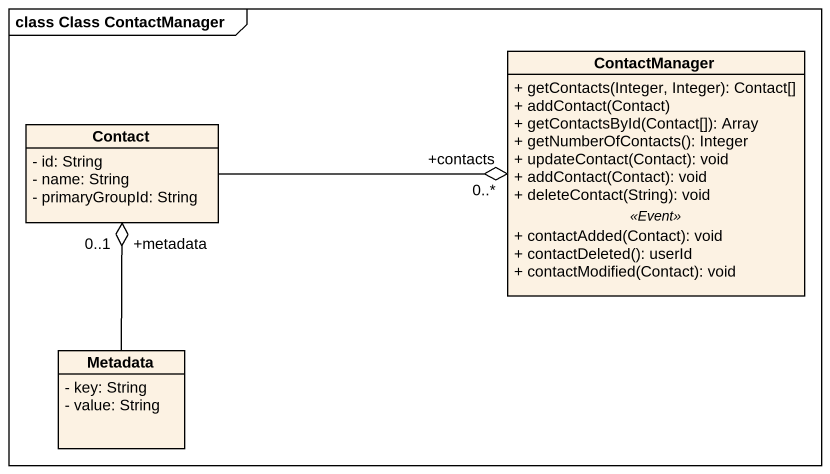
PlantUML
@startuml
mainframe class Class ContactManager
hide circle
hide empty members
skinparam classAttributeIconSize 0
class ContactManager {
  + getContacts(Integer, Integer): Contact[]
  + addContact(Contact)
  + getContactsById(Contact[]): Array
  + getNumberOfContacts(): Integer
  + updateContact(Contact): void
  + addContact(Contact): void
  + deleteContact(String): void
  .. <<Event>> ..
  + contactAdded(Contact): void
  + contactDeleted(): userId
  + contactModified(Contact): void
}
class Contact {
  - id: String
  - name: String
  - primaryGroupId: String
}
class Metadata {
  - key: String
  - value: String
}
Contact -right-o "+contacts\n0..*" ContactManager
Metadata -up-o "+metadata\n0..1" Contact
@enduml
